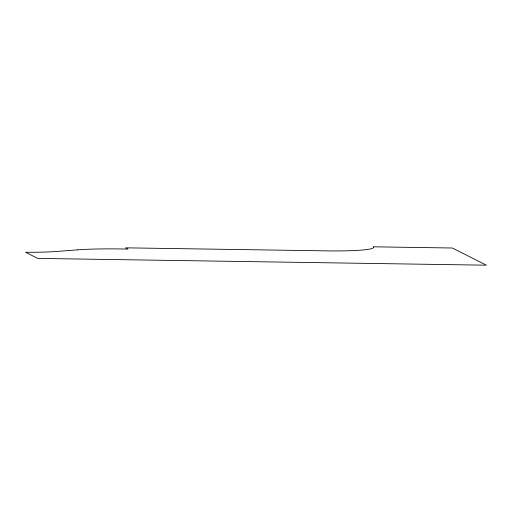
<?xml version="1.0" encoding="UTF-8"?>
<svg xmlns="http://www.w3.org/2000/svg" width="512" height="512" viewBox="0 0 512 512"><rect width="100%" height="100%" fill="white"/><g stroke="black" fill="none" stroke-linecap="round" stroke-linejoin="round"><path stroke-width="0.77" d="M77.306 249.875L56.87 251.45A61.37 5.35 1.8 0 1 25.6 252.275L37.76 258.406L486.4 265.19L452.352 248.006L373.178 246.81A57.638 5.024 1.8 0 1 323.526 250.822L125.6 247.834L128.032 249.062L120.32 248.947A73.581 6.413 1.8 0 0 77.306 249.875"/></g></svg>
